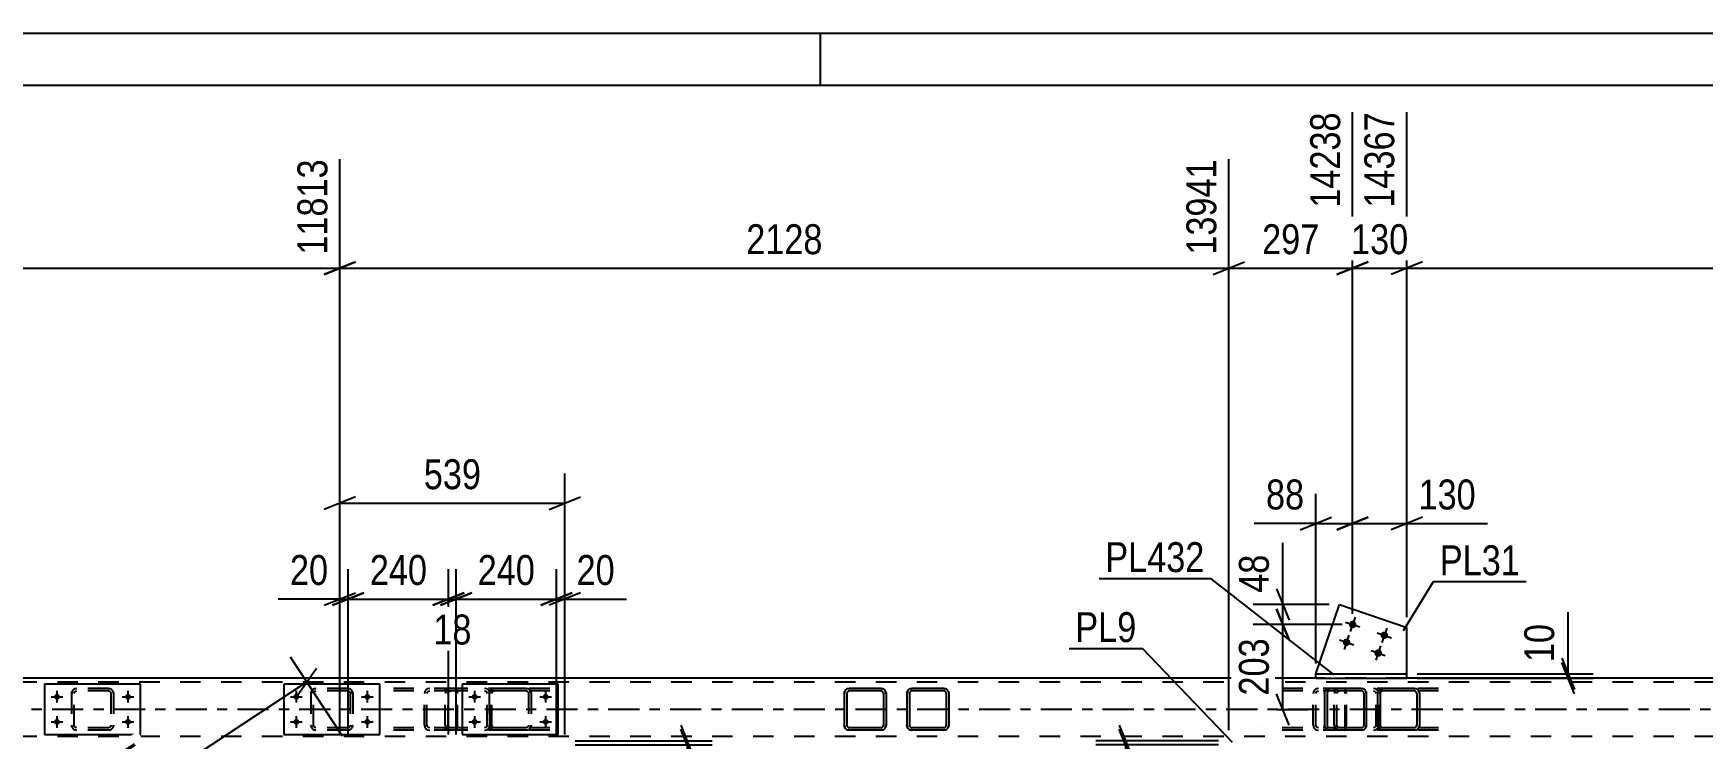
# Model space of a CAD drawing. Header units: millimetres. Extents: x -808 to 381, y -747 to 94.
# Drawn here: x -324.3 to -164.4, y 26.8 to 94.3 of the extents above; entities that cross this region are included whole.
import ezdxf

# ---------------------------------------------------------------- set-up
doc = ezdxf.new("R2010")
doc.units = ezdxf.units.MM
doc.linetypes.add('DXK_LINE_DOT2', pattern=[3.9198, 1.9599, -1.9599])
doc.linetypes.add('DXK_LINE_DOT3', pattern=[5.9187, 2.979, -0.9799, 0.9799, -0.9799])
doc.styles.add('Arial Narrow', font='ARIALN.TTF', dxfattribs={"height": 0.2})

# ---------------------------------------------------------------- blocks, each defined once
blk = doc.blocks.new('Unknown-232923327-64945')
at = {"color": 5, "linetype": 'Continuous'}
for p, q in [((381.12, 94.32), (-807.88, 94.32)), ((-248.88, 89.32), (-248.88, 94.32)), ((376.12, 89.32), (-802.88, 89.32))]:
    blk.add_line(p, q, dxfattribs=at)
blk = doc.blocks.new('Part-232923327-69496 - 69491')
at = {"color": 7, "linetype": 'DXK_LINE_DOT2'}
for p, q in [((-198.78, 31.6), (-206.63, 31.6)), ((-198.78, 31.36), (-206.63, 31.36)), ((-201.66, 31.3), (-201.69, 31.12)), ((-201.69, 28.08), (-201.69, 31.12)), ((-201.44, 31.12), (-201.42, 31.21)), ((-201.44, 28.08), (-201.44, 31.12)), ((-201.42, 31.21), (-201.37, 31.29)), ((-201.19, 31.6), (-201.38, 31.56)), ((-201.37, 31.29), (-201.29, 31.34)), ((-201.29, 31.34), (-201.19, 31.36)), ((-199.68, 31.36), (-199.68, 31.6)), ((-198.68, 31.56), (-198.78, 31.6)), ((-198.78, 31.36), (-198.73, 31.34)), ((-198.73, 31.34), (-198.69, 31.29)), ((-198.69, 31.29), (-198.66, 31.21)), ((-198.59, 31.46), (-198.68, 31.56)), ((-198.66, 31.21), (-198.65, 31.12)), ((-198.65, 28.08), (-198.65, 31.12)), ((-198.53, 31.3), (-198.59, 31.46)), ((-198.51, 31.12), (-198.53, 31.3)), ((-198.51, 28.08), (-198.51, 31.12)), ((-198.78, 27.84), (-206.63, 27.84)), ((-198.78, 27.6), (-206.63, 27.6)), ((-201.69, 28.08), (-201.66, 27.89)), ((-201.42, 27.99), (-201.44, 28.08)), ((-201.37, 27.91), (-201.42, 27.99)), ((-201.38, 27.63), (-201.19, 27.6)), ((-201.29, 27.86), (-201.37, 27.91)), ((-201.19, 27.84), (-201.29, 27.86)), ((-199.68, 27.6), (-199.68, 27.84)), ((-198.73, 27.86), (-198.78, 27.84)), ((-198.78, 27.6), (-198.68, 27.63)), ((-198.69, 27.91), (-198.73, 27.86)), ((-198.66, 27.99), (-198.69, 27.91)), ((-198.68, 27.63), (-198.59, 27.74)), ((-198.65, 28.08), (-198.66, 27.99)), ((-198.59, 27.74), (-198.53, 27.89)), ((-198.53, 27.89), (-198.51, 28.08))]:
    blk.add_line(p, q, dxfattribs=at)
for centre, start, end in [((-201.21, 31.1), 111.1513, 156.1049), ((-201.21, 28.09), 203.8951, 248.8487)]:
    blk.add_arc(centre, 0.492, start, end, dxfattribs=at)
blk = doc.blocks.new('Part-232923327-69495 - 69491')
at = {"color": 7, "linetype": 'DXK_LINE_DOT2'}
for p, q in [((-199.64, 31.3), (-199.68, 31.12)), ((-199.68, 28.08), (-199.68, 31.12)), ((-199.43, 31.12), (-199.41, 31.21)), ((-199.43, 28.08), (-199.43, 31.12)), ((-199.41, 31.21), (-199.35, 31.29)), ((-199.17, 31.6), (-199.37, 31.56)), ((-199.35, 31.29), (-199.27, 31.34)), ((-199.27, 31.34), (-199.17, 31.36)), ((-189.69, 31.6), (-199.17, 31.6)), ((-189.69, 31.36), (-199.17, 31.36)), ((-195.74, 31.56), (-195.93, 31.6)), ((-195.93, 31.36), (-195.84, 31.34)), ((-195.84, 31.34), (-195.75, 31.29)), ((-195.75, 31.29), (-195.7, 31.21)), ((-195.7, 31.21), (-195.68, 31.12)), ((-195.68, 28.08), (-195.68, 31.12)), ((-195.42, 31.12), (-195.46, 31.3)), ((-195.42, 28.08), (-195.42, 31.12)), ((-199.68, 28.08), (-199.64, 27.89)), ((-199.41, 27.99), (-199.43, 28.08)), ((-199.35, 27.91), (-199.41, 27.99)), ((-199.37, 27.63), (-199.17, 27.6)), ((-199.27, 27.86), (-199.35, 27.91)), ((-199.17, 27.84), (-199.27, 27.86)), ((-189.69, 27.84), (-199.17, 27.84)), ((-189.69, 27.6), (-199.17, 27.6)), ((-195.84, 27.86), (-195.93, 27.84)), ((-195.93, 27.6), (-195.74, 27.63)), ((-195.75, 27.91), (-195.84, 27.86)), ((-195.7, 27.99), (-195.75, 27.91)), ((-195.68, 28.08), (-195.7, 27.99)), ((-195.46, 27.89), (-195.42, 28.08))]:
    blk.add_line(p, q, dxfattribs=at)
for centre, start, end in [((-199.19, 31.1), 110.7583, 155.68), ((-195.92, 31.1), 24.32, 69.2417), ((-199.19, 28.1), 204.32, 249.2417), ((-195.92, 28.1), 290.7583, 335.68)]:
    blk.add_arc(centre, 0.496, start, end, dxfattribs=at)
blk = doc.blocks.new('Part-232923327-69566 - 69491')
at = {"color": 7, "linetype": 'DXK_LINE_DOT2'}
for p, q in [((-100.51, 32.2), (-731.21, 32.2)), ((-192.74, 32.6), (-201.44, 32.6)), ((-100.51, 27), (-731.21, 27))]:
    blk.add_line(p, q, dxfattribs=at)
at = {"color": 2, "linetype": 'Continuous'}
for p, q in [((-201.44, 32.6), (-394.65, 32.6)), ((-122.24, 32.6), (-192.74, 32.6))]:
    blk.add_line(p, q, dxfattribs=at)
at = {"color": 7, "linetype": 'DXK_LINE_DOT3'}
blk.add_line((-100.51, 29.6), (-731.21, 29.6), dxfattribs=at)
blk = doc.blocks.new('Part-232923327-142471 - 69491')
at = {"color": 2, "linetype": 'Continuous'}
for p, q in [((-314.01, 32), (-323.21, 32)), ((-323.21, 32), (-323.21, 27.2)), ((-314.01, 27.2), (-314.01, 32)), ((-323.21, 27.2), (-314.01, 27.2))]:
    blk.add_line(p, q, dxfattribs=at)
blk = doc.blocks.new('Part-232923327-69531 - 69491')
at = {"color": 7, "linetype": 'DXK_LINE_DOT2'}
for p, q in [((-284.78, 31.3), (-284.82, 31.12)), ((-284.82, 28.08), (-284.82, 31.12)), ((-284.56, 31.12), (-284.54, 31.21)), ((-284.56, 28.08), (-284.56, 31.12)), ((-284.54, 31.21), (-284.48, 31.29)), ((-284.3, 31.6), (-284.5, 31.56)), ((-284.48, 31.29), (-284.4, 31.34)), ((-284.4, 31.34), (-284.3, 31.36)), ((-274.82, 31.6), (-284.3, 31.6)), ((-274.82, 31.36), (-284.3, 31.36)), ((-280.87, 31.56), (-281.07, 31.6)), ((-281.07, 31.36), (-280.97, 31.34)), ((-280.97, 31.34), (-280.89, 31.29)), ((-280.89, 31.29), (-280.83, 31.21)), ((-280.83, 31.21), (-280.81, 31.12)), ((-280.81, 28.08), (-280.81, 31.12)), ((-280.56, 31.12), (-280.6, 31.3)), ((-280.56, 28.08), (-280.56, 31.12)), ((-284.82, 28.08), (-284.78, 27.89)), ((-284.54, 27.99), (-284.56, 28.08)), ((-284.48, 27.91), (-284.54, 27.99)), ((-284.5, 27.63), (-284.3, 27.6)), ((-284.4, 27.86), (-284.48, 27.91)), ((-284.3, 27.84), (-284.4, 27.86)), ((-274.82, 27.84), (-284.3, 27.84)), ((-274.82, 27.6), (-284.3, 27.6)), ((-280.97, 27.86), (-281.07, 27.84)), ((-281.07, 27.6), (-280.87, 27.63)), ((-280.89, 27.91), (-280.97, 27.86)), ((-280.83, 27.99), (-280.89, 27.91)), ((-280.81, 28.08), (-280.83, 27.99)), ((-280.6, 27.89), (-280.56, 28.08))]:
    blk.add_line(p, q, dxfattribs=at)
for centre, start, end in [((-284.32, 31.1), 110.7583, 155.68), ((-281.05, 31.1), 24.32, 69.2417), ((-284.32, 28.1), 204.32, 249.2417), ((-281.05, 28.1), 290.7583, 335.68)]:
    blk.add_arc(centre, 0.496, start, end, dxfattribs=at)
blk = doc.blocks.new('Part-232923327-69538 - 69491')
at = {"color": 7, "linetype": 'DXK_LINE_DOT2'}
for p, q in [((-283.92, 31.6), (-291.77, 31.6)), ((-283.92, 31.36), (-291.77, 31.36)), ((-286.79, 31.3), (-286.83, 31.12)), ((-286.83, 28.08), (-286.83, 31.12)), ((-286.58, 31.12), (-286.56, 31.21)), ((-286.58, 28.08), (-286.58, 31.12)), ((-286.56, 31.21), (-286.5, 31.29)), ((-286.32, 31.6), (-286.52, 31.56)), ((-286.5, 31.29), (-286.42, 31.34)), ((-286.42, 31.34), (-286.32, 31.36)), ((-284.82, 31.36), (-284.82, 31.6)), ((-283.81, 31.56), (-283.92, 31.6)), ((-283.92, 31.36), (-283.87, 31.34)), ((-283.87, 31.34), (-283.82, 31.29)), ((-283.82, 31.29), (-283.79, 31.21)), ((-283.73, 31.46), (-283.81, 31.56)), ((-283.79, 31.21), (-283.78, 31.12)), ((-283.78, 28.08), (-283.78, 31.12)), ((-283.67, 31.3), (-283.73, 31.46)), ((-283.65, 31.12), (-283.67, 31.3)), ((-283.65, 28.08), (-283.65, 31.12)), ((-283.92, 27.84), (-291.77, 27.84)), ((-283.92, 27.6), (-291.77, 27.6)), ((-286.83, 28.08), (-286.79, 27.89)), ((-286.56, 27.99), (-286.58, 28.08)), ((-286.5, 27.91), (-286.56, 27.99)), ((-286.52, 27.63), (-286.32, 27.6)), ((-286.42, 27.86), (-286.5, 27.91)), ((-286.32, 27.84), (-286.42, 27.86)), ((-284.82, 27.6), (-284.82, 27.84)), ((-283.87, 27.86), (-283.92, 27.84)), ((-283.92, 27.6), (-283.81, 27.63)), ((-283.82, 27.91), (-283.87, 27.86)), ((-283.79, 27.99), (-283.82, 27.91)), ((-283.81, 27.63), (-283.73, 27.74)), ((-283.78, 28.08), (-283.79, 27.99)), ((-283.73, 27.74), (-283.67, 27.89)), ((-283.67, 27.89), (-283.65, 28.08))]:
    blk.add_line(p, q, dxfattribs=at)
for centre, start, end in [((-286.34, 31.1), 111.1513, 156.1049), ((-286.34, 28.09), 203.8951, 248.8487)]:
    blk.add_arc(centre, 0.492, start, end, dxfattribs=at)
blk = doc.blocks.new('Bolt-232923327-142555 - 69491')
at = {"linetype": 'Continuous'}
for points in [[(-299.09, 31.08, -1), (-299.09, 30.52, -1)], [(-292.29, 31.08, -1), (-292.29, 30.52, -1)], [(-299.09, 28.68, -1), (-299.09, 28.12, -1)], [(-292.29, 28.68, -1), (-292.29, 28.12, -1)]]:
    blk.add_hatch(color=1, dxfattribs=at).paths.add_polyline_path(points)
at = {"color": 1, "linetype": 'Continuous'}
for p, q in [((-299.65, 30.8), (-298.53, 30.8)), ((-299.09, 30.24), (-299.09, 31.36)), ((-292.85, 30.8), (-291.73, 30.8)), ((-292.29, 30.24), (-292.29, 31.36)), ((-299.09, 27.84), (-299.09, 28.96)), ((-292.29, 27.84), (-292.29, 28.96)), ((-299.65, 28.4), (-298.53, 28.4)), ((-292.85, 28.4), (-291.73, 28.4))]:
    blk.add_line(p, q, dxfattribs=at)
blk = doc.blocks.new('Bolt-232923327-142540 - 69491')
at = {"linetype": 'Continuous'}
for points in [[(-322.01, 31.08, -1), (-322.01, 30.52, -1)], [(-315.21, 31.08, -1), (-315.21, 30.52, -1)], [(-322.01, 28.68, -1), (-322.01, 28.12, -1)], [(-315.21, 28.68, -1), (-315.21, 28.12, -1)]]:
    blk.add_hatch(color=1, dxfattribs=at).paths.add_polyline_path(points)
at = {"color": 1, "linetype": 'Continuous'}
for p, q in [((-322.57, 30.8), (-321.45, 30.8)), ((-322.01, 30.24), (-322.01, 31.36)), ((-315.77, 30.8), (-314.65, 30.8)), ((-315.21, 30.24), (-315.21, 31.36)), ((-322.01, 27.84), (-322.01, 28.96)), ((-315.21, 27.84), (-315.21, 28.96)), ((-322.57, 28.4), (-321.45, 28.4)), ((-315.77, 28.4), (-314.65, 28.4))]:
    blk.add_line(p, q, dxfattribs=at)
blk = doc.blocks.new('Part-232923327-69619 - 69491')
at = {"color": 2, "linetype": 'Continuous'}
for p, q in [((-201.44, 32.6), (-201.44, 33)), ((-201.44, 33), (-192.74, 33)), ((-201.44, 32.6), (-192.74, 32.6)), ((-192.74, 32.6), (-192.74, 33))]:
    blk.add_line(p, q, dxfattribs=at)
blk = doc.blocks.new('Part-232923327-69722 - 69491')
at = {"color": 2, "linetype": 'Continuous'}
for p, q in [((-201.44, 33), (-199.17, 39.63)), ((-199.17, 39.63), (-192.74, 37.43)), ((-192.74, 33), (-192.74, 37.43))]:
    blk.add_line(p, q, dxfattribs=at)
at = {"color": 7, "linetype": 'DXK_LINE_DOT2'}
blk.add_line((-201.44, 33), (-192.74, 33), dxfattribs=at)
blk = doc.blocks.new('Bolt-232923327-69736 - 69491')
at = {"linetype": 'Continuous'}
for points in [[(-197.58, 37.61, -1), (-198.26, 37.84, -1)], [(-194.55, 36.57, -1), (-195.23, 36.81, -1)], [(-198.16, 35.91, -1), (-198.84, 36.14, -1)], [(-195.13, 34.87, -1), (-195.82, 35.1, -1)]]:
    blk.add_hatch(color=1, dxfattribs=at).paths.add_polyline_path(points)
at = {"color": 1, "linetype": 'Continuous'}
for p, q in [((-197.69, 38.41), (-198.15, 37.04)), ((-198.6, 37.96), (-197.24, 37.49)), ((-195.57, 36.92), (-194.21, 36.46)), ((-194.66, 37.37), (-195.13, 36.01)), ((-199.18, 36.25), (-197.82, 35.79)), ((-198.27, 36.7), (-198.74, 35.34)), ((-196.16, 35.22), (-194.79, 34.75)), ((-195.24, 35.67), (-195.71, 34.31))]:
    blk.add_line(p, q, dxfattribs=at)
blk = doc.blocks.new('Part-232923327-142470 - 69491')
at = {"color": 7, "linetype": 'DXK_LINE_DOT2'}
for p, q in [((-320.61, 31.12), (-320.57, 31.3)), ((-320.57, 31.3), (-320.61, 31.12)), ((-320.61, 31.12), (-320.61, 28.08)), ((-320.37, 31.12), (-320.35, 31.21)), ((-320.37, 28.08), (-320.37, 31.12)), ((-320.35, 31.21), (-320.3, 31.29)), ((-320.31, 31.56), (-320.13, 31.6)), ((-320.13, 31.6), (-320.31, 31.56)), ((-320.3, 31.29), (-320.22, 31.34)), ((-320.22, 31.34), (-320.13, 31.36)), ((-317.09, 31.6), (-320.13, 31.6)), ((-317.09, 31.36), (-320.13, 31.36)), ((-317.09, 31.6), (-316.9, 31.56)), ((-316.9, 31.56), (-317.09, 31.6)), ((-317.09, 31.36), (-316.99, 31.34)), ((-316.99, 31.34), (-316.92, 31.29)), ((-316.92, 31.29), (-316.86, 31.21)), ((-316.86, 31.21), (-316.85, 31.12)), ((-316.85, 31.12), (-316.85, 28.08)), ((-316.64, 31.3), (-316.61, 31.12)), ((-316.61, 31.12), (-316.64, 31.3)), ((-316.61, 31.12), (-316.61, 28.08)), ((-320.57, 27.89), (-320.61, 28.08)), ((-320.61, 28.08), (-320.57, 27.89)), ((-320.35, 27.99), (-320.37, 28.08)), ((-320.3, 27.91), (-320.35, 27.99)), ((-320.13, 27.6), (-320.31, 27.63)), ((-320.31, 27.63), (-320.13, 27.6)), ((-320.22, 27.86), (-320.3, 27.91)), ((-320.13, 27.84), (-320.22, 27.86)), ((-317.09, 27.84), (-320.13, 27.84)), ((-317.09, 27.6), (-320.13, 27.6)), ((-316.99, 27.86), (-317.09, 27.84)), ((-316.9, 27.63), (-317.09, 27.6)), ((-317.09, 27.6), (-316.9, 27.63)), ((-316.92, 27.91), (-316.99, 27.86)), ((-316.86, 27.99), (-316.92, 27.91)), ((-316.85, 28.08), (-316.86, 27.99)), ((-316.61, 28.08), (-316.64, 27.89)), ((-316.64, 27.89), (-316.61, 28.08))]:
    blk.add_line(p, q, dxfattribs=at)
at = {"color": 7, "linetype": 'DXK_LINE_DOT3'}
blk.add_line((-318.61, 29.6), (-318.61, 29.6), dxfattribs=at)
at = {"color": 7, "linetype": 'DXK_LINE_DOT2'}
for centre, start, end in [((-320.13, 31.12), 112.5, 157.5), ((-320.13, 31.12), 112.5, 157.5), ((-317.09, 31.12), 22.5, 67.5), ((-317.09, 31.12), 22.5, 67.5), ((-320.13, 28.08), 202.5, 247.5), ((-320.13, 28.08), 202.5, 247.5), ((-317.09, 28.08), 292.5, 337.5), ((-317.09, 28.08), 292.5, 337.5)]:
    blk.add_arc(centre, 0.48, start, end, dxfattribs=at)
blk = doc.blocks.new('Part-232923327-142474 - 69491')
at = {"color": 7, "linetype": 'DXK_LINE_DOT2'}
for p, q in [((-280.61, 31.12), (-280.57, 31.3)), ((-280.57, 31.3), (-280.61, 31.12)), ((-280.61, 31.12), (-280.61, 28.08)), ((-280.37, 31.12), (-280.35, 31.21)), ((-280.37, 28.08), (-280.37, 31.12)), ((-280.35, 31.21), (-280.3, 31.29)), ((-280.31, 31.56), (-280.13, 31.6)), ((-280.13, 31.6), (-280.31, 31.56)), ((-280.3, 31.29), (-280.22, 31.34)), ((-280.22, 31.34), (-280.13, 31.36)), ((-277.09, 31.6), (-280.13, 31.6)), ((-277.09, 31.36), (-280.13, 31.36)), ((-277.09, 31.6), (-276.9, 31.56)), ((-276.9, 31.56), (-277.09, 31.6)), ((-277.09, 31.36), (-276.99, 31.34)), ((-276.99, 31.34), (-276.92, 31.29)), ((-276.92, 31.29), (-276.86, 31.21)), ((-276.86, 31.21), (-276.85, 31.12)), ((-276.85, 31.12), (-276.85, 28.08)), ((-276.64, 31.3), (-276.61, 31.12)), ((-276.61, 31.12), (-276.64, 31.3)), ((-276.61, 31.12), (-276.61, 28.08)), ((-280.57, 27.89), (-280.61, 28.08)), ((-280.61, 28.08), (-280.57, 27.89)), ((-280.35, 27.99), (-280.37, 28.08)), ((-280.3, 27.91), (-280.35, 27.99)), ((-280.13, 27.6), (-280.31, 27.63)), ((-280.31, 27.63), (-280.13, 27.6)), ((-280.22, 27.86), (-280.3, 27.91)), ((-280.13, 27.84), (-280.22, 27.86)), ((-277.09, 27.84), (-280.13, 27.84)), ((-277.09, 27.6), (-280.13, 27.6)), ((-276.99, 27.86), (-277.09, 27.84)), ((-276.9, 27.63), (-277.09, 27.6)), ((-277.09, 27.6), (-276.9, 27.63)), ((-276.92, 27.91), (-276.99, 27.86)), ((-276.86, 27.99), (-276.92, 27.91)), ((-276.85, 28.08), (-276.86, 27.99)), ((-276.61, 28.08), (-276.64, 27.89)), ((-276.64, 27.89), (-276.61, 28.08))]:
    blk.add_line(p, q, dxfattribs=at)
at = {"color": 7, "linetype": 'DXK_LINE_DOT3'}
blk.add_line((-278.61, 29.6), (-278.61, 29.6), dxfattribs=at)
at = {"color": 7, "linetype": 'DXK_LINE_DOT2'}
for centre, start, end in [((-280.13, 31.12), 112.5, 157.5), ((-280.13, 31.12), 112.5, 157.5), ((-277.09, 31.12), 22.5, 67.5), ((-277.09, 31.12), 22.5, 67.5), ((-280.13, 28.08), 202.5, 247.5), ((-280.13, 28.08), 202.5, 247.5), ((-277.09, 28.08), 292.5, 337.5), ((-277.09, 28.08), 292.5, 337.5)]:
    blk.add_arc(centre, 0.48, start, end, dxfattribs=at)
blk = doc.blocks.new('Part-232923327-142475 - 69491')
at = {"color": 2, "linetype": 'Continuous'}
for p, q in [((-274.01, 32), (-283.21, 32)), ((-283.21, 32), (-283.21, 27.2)), ((-274.01, 27.2), (-274.01, 32)), ((-283.21, 27.2), (-274.01, 27.2))]:
    blk.add_line(p, q, dxfattribs=at)
blk = doc.blocks.new('Part-232923327-142478 - 69491')
at = {"color": 2, "linetype": 'Continuous'}
for p, q in [((-240.57, 31.3), (-240.61, 31.12)), ((-240.61, 31.12), (-240.61, 28.08)), ((-240.35, 31.21), (-240.37, 31.12)), ((-240.37, 31.12), (-240.37, 28.08)), ((-240.3, 31.29), (-240.35, 31.21)), ((-240.13, 31.6), (-240.31, 31.56)), ((-240.22, 31.34), (-240.3, 31.29)), ((-240.13, 31.36), (-240.22, 31.34)), ((-237.09, 31.6), (-240.13, 31.6)), ((-237.09, 31.36), (-240.13, 31.36)), ((-236.9, 31.56), (-237.09, 31.6)), ((-236.99, 31.34), (-237.09, 31.36)), ((-236.92, 31.29), (-236.99, 31.34)), ((-236.86, 31.21), (-236.92, 31.29)), ((-236.85, 31.12), (-236.86, 31.21)), ((-236.85, 31.12), (-236.85, 28.08)), ((-236.61, 31.12), (-236.64, 31.3)), ((-236.61, 31.12), (-236.61, 28.08)), ((-240.61, 28.08), (-240.57, 27.89)), ((-240.37, 28.08), (-240.35, 27.99)), ((-240.35, 27.99), (-240.3, 27.91)), ((-240.31, 27.63), (-240.13, 27.6)), ((-240.3, 27.91), (-240.22, 27.86)), ((-240.22, 27.86), (-240.13, 27.84)), ((-237.09, 27.84), (-240.13, 27.84)), ((-237.09, 27.6), (-240.13, 27.6)), ((-237.09, 27.84), (-236.99, 27.86)), ((-237.09, 27.6), (-236.9, 27.63)), ((-236.99, 27.86), (-236.92, 27.91)), ((-236.92, 27.91), (-236.86, 27.99)), ((-236.86, 27.99), (-236.85, 28.08)), ((-236.64, 27.89), (-236.61, 28.08))]:
    blk.add_line(p, q, dxfattribs=at)
at = {"color": 7, "linetype": 'DXK_LINE_DOT2'}
for p, q in [((-240.61, 31.12), (-240.57, 31.3)), ((-240.31, 31.56), (-240.13, 31.6)), ((-237.09, 31.6), (-236.9, 31.56)), ((-236.64, 31.3), (-236.61, 31.12)), ((-240.57, 27.89), (-240.61, 28.08)), ((-240.13, 27.6), (-240.31, 27.63)), ((-236.9, 27.63), (-237.09, 27.6)), ((-236.61, 28.08), (-236.64, 27.89))]:
    blk.add_line(p, q, dxfattribs=at)
at = {"color": 2, "linetype": 'Continuous'}
for centre, start, end in [((-240.13, 31.12), 112.5, 157.5), ((-237.09, 31.12), 22.5, 67.5), ((-240.13, 28.08), 202.5, 247.5), ((-237.09, 28.08), 292.5, 337.5)]:
    blk.add_arc(centre, 0.48, start, end, dxfattribs=at)
at = {"color": 7, "linetype": 'DXK_LINE_DOT2'}
for centre, start, end in [((-240.13, 31.12), 112.5, 157.5), ((-237.09, 31.12), 22.5, 67.5), ((-240.13, 28.08), 202.5, 247.5), ((-237.09, 28.08), 292.5, 337.5)]:
    blk.add_arc(centre, 0.48, start, end, dxfattribs=at)
blk = doc.blocks.new('Part-232923327-142481 - 69491')
at = {"color": 2, "linetype": 'Continuous'}
for p, q in [((-200.57, 31.3), (-200.61, 31.12)), ((-200.61, 31.12), (-200.61, 28.08)), ((-200.35, 31.21), (-200.37, 31.12)), ((-200.37, 31.12), (-200.37, 28.08)), ((-200.3, 31.29), (-200.35, 31.21)), ((-200.13, 31.6), (-200.31, 31.56)), ((-200.22, 31.34), (-200.3, 31.29)), ((-200.13, 31.36), (-200.22, 31.34)), ((-197.09, 31.6), (-200.13, 31.6)), ((-197.09, 31.36), (-200.13, 31.36)), ((-196.9, 31.56), (-197.09, 31.6)), ((-196.99, 31.34), (-197.09, 31.36)), ((-196.92, 31.29), (-196.99, 31.34)), ((-196.86, 31.21), (-196.92, 31.29)), ((-196.85, 31.12), (-196.86, 31.21)), ((-196.85, 31.12), (-196.85, 28.08)), ((-196.61, 31.12), (-196.64, 31.3)), ((-196.61, 31.12), (-196.61, 28.08)), ((-200.61, 28.08), (-200.57, 27.89)), ((-200.37, 28.08), (-200.35, 27.99)), ((-200.35, 27.99), (-200.3, 27.91)), ((-200.31, 27.63), (-200.13, 27.6)), ((-200.3, 27.91), (-200.22, 27.86)), ((-200.22, 27.86), (-200.13, 27.84)), ((-197.09, 27.84), (-200.13, 27.84)), ((-197.09, 27.6), (-200.13, 27.6)), ((-197.09, 27.84), (-196.99, 27.86)), ((-197.09, 27.6), (-196.9, 27.63)), ((-196.99, 27.86), (-196.92, 27.91)), ((-196.92, 27.91), (-196.86, 27.99)), ((-196.86, 27.99), (-196.85, 28.08)), ((-196.64, 27.89), (-196.61, 28.08))]:
    blk.add_line(p, q, dxfattribs=at)
at = {"color": 7, "linetype": 'DXK_LINE_DOT2'}
for p, q in [((-200.61, 31.12), (-200.57, 31.3)), ((-200.31, 31.56), (-200.13, 31.6)), ((-197.09, 31.6), (-196.9, 31.56)), ((-196.64, 31.3), (-196.61, 31.12)), ((-200.57, 27.89), (-200.61, 28.08)), ((-200.13, 27.6), (-200.31, 27.63)), ((-196.9, 27.63), (-197.09, 27.6)), ((-196.61, 28.08), (-196.64, 27.89))]:
    blk.add_line(p, q, dxfattribs=at)
at = {"color": 2, "linetype": 'Continuous'}
for centre, start, end in [((-200.13, 31.12), 112.5, 157.5), ((-197.09, 31.12), 22.5, 67.5), ((-200.13, 28.08), 202.5, 247.5), ((-197.09, 28.08), 292.5, 337.5)]:
    blk.add_arc(centre, 0.48, start, end, dxfattribs=at)
at = {"color": 7, "linetype": 'DXK_LINE_DOT2'}
for centre, start, end in [((-200.13, 31.12), 112.5, 157.5), ((-197.09, 31.12), 22.5, 67.5), ((-200.13, 28.08), 202.5, 247.5), ((-197.09, 28.08), 292.5, 337.5)]:
    blk.add_arc(centre, 0.48, start, end, dxfattribs=at)
blk = doc.blocks.new('Part-232923327-142503 - 69491')
at = {"color": 7, "linetype": 'DXK_LINE_DOT2'}
for p, q in [((-297.69, 31.12), (-297.65, 31.3)), ((-297.65, 31.3), (-297.69, 31.12)), ((-297.69, 31.12), (-297.69, 28.08)), ((-297.45, 31.12), (-297.43, 31.21)), ((-297.45, 28.08), (-297.45, 31.12)), ((-297.43, 31.21), (-297.38, 31.29)), ((-297.39, 31.56), (-297.21, 31.6)), ((-297.21, 31.6), (-297.39, 31.56)), ((-297.38, 31.29), (-297.3, 31.34)), ((-297.3, 31.34), (-297.21, 31.36)), ((-294.17, 31.6), (-297.21, 31.6)), ((-294.17, 31.36), (-297.21, 31.36)), ((-294.17, 31.6), (-293.99, 31.56)), ((-293.99, 31.56), (-294.17, 31.6)), ((-294.17, 31.36), (-294.08, 31.34)), ((-294.08, 31.34), (-294, 31.29)), ((-294, 31.29), (-293.95, 31.21)), ((-293.95, 31.21), (-293.93, 31.12)), ((-293.93, 31.12), (-293.93, 28.08)), ((-293.73, 31.3), (-293.69, 31.12)), ((-293.69, 31.12), (-293.73, 31.3)), ((-293.69, 31.12), (-293.69, 28.08)), ((-297.65, 27.89), (-297.69, 28.08)), ((-297.69, 28.08), (-297.65, 27.89)), ((-297.43, 27.99), (-297.45, 28.08)), ((-297.38, 27.91), (-297.43, 27.99)), ((-297.21, 27.6), (-297.39, 27.63)), ((-297.39, 27.63), (-297.21, 27.6)), ((-297.3, 27.86), (-297.38, 27.91)), ((-297.21, 27.84), (-297.3, 27.86)), ((-294.17, 27.84), (-297.21, 27.84)), ((-294.17, 27.6), (-297.21, 27.6)), ((-294.08, 27.86), (-294.17, 27.84)), ((-293.99, 27.63), (-294.17, 27.6)), ((-294.17, 27.6), (-293.99, 27.63)), ((-294, 27.91), (-294.08, 27.86)), ((-293.95, 27.99), (-294, 27.91)), ((-293.93, 28.08), (-293.95, 27.99)), ((-293.69, 28.08), (-293.73, 27.89)), ((-293.73, 27.89), (-293.69, 28.08))]:
    blk.add_line(p, q, dxfattribs=at)
at = {"color": 7, "linetype": 'DXK_LINE_DOT3'}
blk.add_line((-295.69, 29.6), (-295.69, 29.6), dxfattribs=at)
at = {"color": 7, "linetype": 'DXK_LINE_DOT2'}
for centre, start, end in [((-297.21, 31.12), 112.5, 157.5), ((-297.21, 31.12), 112.5, 157.5), ((-294.17, 31.12), 22.5, 67.5), ((-294.17, 31.12), 22.5, 67.5), ((-297.21, 28.08), 202.5, 247.5), ((-297.21, 28.08), 202.5, 247.5), ((-294.17, 28.08), 292.5, 337.5), ((-294.17, 28.08), 292.5, 337.5)]:
    blk.add_arc(centre, 0.48, start, end, dxfattribs=at)
blk = doc.blocks.new('Part-232923327-142504 - 69491')
at = {"color": 2, "linetype": 'Continuous'}
for p, q in [((-291.09, 32), (-300.29, 32)), ((-300.29, 32), (-300.29, 27.2)), ((-291.09, 27.2), (-291.09, 32)), ((-300.29, 27.2), (-291.09, 27.2))]:
    blk.add_line(p, q, dxfattribs=at)
blk = doc.blocks.new('Part-232923327-142505 - 69491')
at = {"color": 2, "linetype": 'Continuous'}
for p, q in [((-246.57, 31.3), (-246.61, 31.12)), ((-246.61, 31.12), (-246.61, 28.08)), ((-246.35, 31.21), (-246.37, 31.12)), ((-246.37, 31.12), (-246.37, 28.08)), ((-246.3, 31.29), (-246.35, 31.21)), ((-246.13, 31.6), (-246.31, 31.56)), ((-246.22, 31.34), (-246.3, 31.29)), ((-246.13, 31.36), (-246.22, 31.34)), ((-243.09, 31.6), (-246.13, 31.6)), ((-243.09, 31.36), (-246.13, 31.36)), ((-242.91, 31.56), (-243.09, 31.6)), ((-243, 31.34), (-243.09, 31.36)), ((-242.92, 31.29), (-243, 31.34)), ((-242.87, 31.21), (-242.92, 31.29)), ((-242.85, 31.12), (-242.87, 31.21)), ((-242.85, 31.12), (-242.85, 28.08)), ((-242.61, 31.12), (-242.65, 31.3)), ((-242.61, 31.12), (-242.61, 28.08)), ((-246.61, 28.08), (-246.57, 27.89)), ((-246.37, 28.08), (-246.35, 27.99)), ((-246.35, 27.99), (-246.3, 27.91)), ((-246.31, 27.63), (-246.13, 27.6)), ((-246.3, 27.91), (-246.22, 27.86)), ((-246.22, 27.86), (-246.13, 27.84)), ((-243.09, 27.84), (-246.13, 27.84)), ((-243.09, 27.6), (-246.13, 27.6)), ((-243.09, 27.84), (-243, 27.86)), ((-243.09, 27.6), (-242.91, 27.63)), ((-243, 27.86), (-242.92, 27.91)), ((-242.92, 27.91), (-242.87, 27.99)), ((-242.87, 27.99), (-242.85, 28.08)), ((-242.65, 27.89), (-242.61, 28.08))]:
    blk.add_line(p, q, dxfattribs=at)
at = {"color": 7, "linetype": 'DXK_LINE_DOT2'}
for p, q in [((-246.61, 31.12), (-246.57, 31.3)), ((-246.31, 31.56), (-246.13, 31.6)), ((-243.09, 31.6), (-242.91, 31.56)), ((-242.65, 31.3), (-242.61, 31.12)), ((-246.57, 27.89), (-246.61, 28.08)), ((-246.13, 27.6), (-246.31, 27.63)), ((-242.91, 27.63), (-243.09, 27.6)), ((-242.61, 28.08), (-242.65, 27.89))]:
    blk.add_line(p, q, dxfattribs=at)
at = {"color": 2, "linetype": 'Continuous'}
for centre, start, end in [((-246.13, 31.12), 112.5, 157.5), ((-243.09, 31.12), 22.5, 67.5), ((-246.13, 28.08), 202.5, 247.5), ((-243.09, 28.08), 292.5, 337.5)]:
    blk.add_arc(centre, 0.48, start, end, dxfattribs=at)
at = {"color": 7, "linetype": 'DXK_LINE_DOT2'}
for centre, start, end in [((-246.13, 31.12), 112.5, 157.5), ((-243.09, 31.12), 22.5, 67.5), ((-246.13, 28.08), 202.5, 247.5), ((-243.09, 28.08), 292.5, 337.5)]:
    blk.add_arc(centre, 0.48, start, end, dxfattribs=at)
blk = doc.blocks.new('Part-232923327-142506 - 69491')
at = {"color": 2, "linetype": 'Continuous'}
for p, q in [((-195.49, 31.3), (-195.53, 31.12)), ((-195.53, 31.12), (-195.53, 28.08)), ((-195.27, 31.21), (-195.29, 31.12)), ((-195.29, 31.12), (-195.29, 28.08)), ((-195.22, 31.29), (-195.27, 31.21)), ((-195.05, 31.6), (-195.23, 31.56)), ((-195.14, 31.34), (-195.22, 31.29)), ((-195.05, 31.36), (-195.14, 31.34)), ((-192.01, 31.6), (-195.05, 31.6)), ((-192.01, 31.36), (-195.05, 31.36)), ((-191.82, 31.56), (-192.01, 31.6)), ((-191.92, 31.34), (-192.01, 31.36)), ((-191.84, 31.29), (-191.92, 31.34)), ((-191.79, 31.21), (-191.84, 31.29)), ((-191.77, 31.12), (-191.79, 31.21)), ((-191.77, 31.12), (-191.77, 28.08)), ((-191.53, 31.12), (-191.56, 31.3)), ((-191.53, 31.12), (-191.53, 28.08)), ((-195.53, 28.08), (-195.49, 27.89)), ((-195.29, 28.08), (-195.27, 27.99)), ((-195.27, 27.99), (-195.22, 27.91)), ((-195.23, 27.63), (-195.05, 27.6)), ((-195.22, 27.91), (-195.14, 27.86)), ((-195.14, 27.86), (-195.05, 27.84)), ((-192.01, 27.84), (-195.05, 27.84)), ((-192.01, 27.6), (-195.05, 27.6)), ((-192.01, 27.84), (-191.92, 27.86)), ((-192.01, 27.6), (-191.82, 27.63)), ((-191.92, 27.86), (-191.84, 27.91)), ((-191.84, 27.91), (-191.79, 27.99)), ((-191.79, 27.99), (-191.77, 28.08)), ((-191.56, 27.89), (-191.53, 28.08))]:
    blk.add_line(p, q, dxfattribs=at)
at = {"color": 7, "linetype": 'DXK_LINE_DOT2'}
for p, q in [((-195.53, 31.12), (-195.49, 31.3)), ((-195.23, 31.56), (-195.05, 31.6)), ((-192.01, 31.6), (-191.82, 31.56)), ((-191.56, 31.3), (-191.53, 31.12)), ((-195.49, 27.89), (-195.53, 28.08)), ((-195.05, 27.6), (-195.23, 27.63)), ((-191.82, 27.63), (-192.01, 27.6)), ((-191.53, 28.08), (-191.56, 27.89))]:
    blk.add_line(p, q, dxfattribs=at)
at = {"color": 2, "linetype": 'Continuous'}
for centre, start, end in [((-195.05, 31.12), 112.5, 157.5), ((-192.01, 31.12), 22.5, 67.5), ((-195.05, 28.08), 202.5, 247.5), ((-192.01, 28.08), 292.5, 337.5)]:
    blk.add_arc(centre, 0.48, start, end, dxfattribs=at)
at = {"color": 7, "linetype": 'DXK_LINE_DOT2'}
for centre, start, end in [((-195.05, 31.12), 112.5, 157.5), ((-192.01, 31.12), 22.5, 67.5), ((-195.05, 28.08), 202.5, 247.5), ((-192.01, 28.08), 292.5, 337.5)]:
    blk.add_arc(centre, 0.48, start, end, dxfattribs=at)
blk = doc.blocks.new('Bolt-232923327-142542 - 69491')
at = {"linetype": 'Continuous'}
for points in [[(-282.01, 31.08, -1), (-282.01, 30.52, -1)], [(-275.21, 31.08, -1), (-275.21, 30.52, -1)], [(-282.01, 28.68, -1), (-282.01, 28.12, -1)], [(-275.21, 28.68, -1), (-275.21, 28.12, -1)]]:
    blk.add_hatch(color=1, dxfattribs=at).paths.add_polyline_path(points)
at = {"color": 1, "linetype": 'Continuous'}
for p, q in [((-282.57, 30.8), (-281.45, 30.8)), ((-282.01, 30.24), (-282.01, 31.36)), ((-275.77, 30.8), (-274.65, 30.8)), ((-275.21, 30.24), (-275.21, 31.36)), ((-282.01, 27.84), (-282.01, 28.96)), ((-275.21, 27.84), (-275.21, 28.96)), ((-282.57, 28.4), (-281.45, 28.4)), ((-275.77, 28.4), (-274.65, 28.4))]:
    blk.add_line(p, q, dxfattribs=at)
blk = doc.blocks.new('StraightDimension-232923327-83752 - 69491')
at = {"color": 7, "linetype": 'Continuous'}
for p, q in [((-205.2, 41.13), (-204, 38.13)), ((-200.17, 39.63), (-207.45, 39.63)), ((-204, 36.23), (-205.2, 39.23)), ((-204.6, 37.73), (-204.6, 39.63)), ((-198.92, 37.73), (-207.45, 37.73))]:
    blk.add_line(p, q, dxfattribs=at)
at = {"color": 0}
blk.add_wipeout([(-205.35, 45.01), (-209.55, 45.01), (-209.55, 40.16), (-205.35, 40.16)], dxfattribs=at)
at = {"color": 7, "linetype": 'Continuous'}
blk.add_line((-204.6, 39.63), (-204.6, 45.54), dxfattribs=at)
blk.add_line((-204.6, 39.63), (-204.6, 45.54), dxfattribs=at)
at = {"color": 3, "style": 'Arial Narrow'}
blk.add_text('48', height=2.863, rotation=90.0002, dxfattribs=at).set_placement((-205.95, 40.76))
blk = doc.blocks.new('StraightDimension-232923327-156213 - 69491')
at = {"color": 7, "linetype": 'Continuous'}
for p, q in [((-294.92, 27.6), (-294.92, 82.27)), ((-209.78, 27.6), (-209.78, 82.27)), ((-293.42, 72.43), (-296.42, 71.23)), ((-211.28, 71.23), (-208.28, 72.43)), ((-294.92, 71.83), (-209.78, 71.83))]:
    blk.add_line(p, q, dxfattribs=at)
at = {"color": 0, "linetype": 'Continuous'}
blk.add_wipeout([(-210.38, 82.87), (-214.58, 82.87), (-214.58, 72.53), (-210.38, 72.53)], dxfattribs=at)
at = {"color": 0}
blk.add_wipeout([(-248.09, 72.58), (-248.09, 76.78), (-256.6, 76.78), (-256.6, 72.58)], dxfattribs=at)
at = {"color": 3, "linetype": 'Continuous', "style": 'Arial Narrow'}
blk.add_text('13941', height=2.863, rotation=90.0002, dxfattribs=at).set_placement((-210.98, 73.13))
at = {"color": 3, "style": 'Arial Narrow'}
blk.add_text('2128', height=2.863, dxfattribs=at).set_placement((-256, 73.18))
blk = doc.blocks.new('StraightDimension-232923327-85084 - 69491')
at = {"color": 7, "linetype": 'Continuous'}
for p, q in [((-274.17, 27.2), (-274.17, 43.01)), ((-273.37, 27.2), (-273.37, 43.01)), ((-275.67, 39.56), (-272.67, 40.76)), ((-271.87, 40.76), (-274.87, 39.56)), ((-274.17, 40.16), (-273.37, 40.16))]:
    blk.add_line(p, q, dxfattribs=at)
at = {"color": 0}
blk.add_wipeout([(-267.99, 40.91), (-267.99, 45.11), (-272.85, 45.11), (-272.85, 40.91)], dxfattribs=at)
at = {"color": 7, "linetype": 'Continuous'}
blk.add_line((-273.37, 40.16), (-267.46, 40.16), dxfattribs=at)
blk.add_line((-273.37, 40.16), (-267.46, 40.16), dxfattribs=at)
at = {"color": 3, "style": 'Arial Narrow'}
blk.add_text('20', height=2.863, dxfattribs=at).set_placement((-272.25, 41.51))
blk = doc.blocks.new('StraightDimension-232923327-83735 - 69491')
at = {"color": 7, "linetype": 'Continuous'}
for p, q in [((-197.92, 38.73), (-197.92, 50.24)), ((-192.74, 38.43), (-192.74, 50.24)), ((-199.42, 46.79), (-196.42, 47.99)), ((-191.24, 47.99), (-194.24, 46.79)), ((-197.92, 47.39), (-192.74, 47.39))]:
    blk.add_line(p, q, dxfattribs=at)
at = {"color": 0}
blk.add_wipeout([(-185.53, 48.14), (-185.53, 52.34), (-192.21, 52.34), (-192.21, 48.14)], dxfattribs=at)
at = {"color": 7, "linetype": 'Continuous'}
blk.add_line((-192.74, 47.39), (-185, 47.39), dxfattribs=at)
blk.add_line((-192.74, 47.39), (-185, 47.39), dxfattribs=at)
at = {"color": 3, "style": 'Arial Narrow'}
blk.add_text('130', height=2.863, dxfattribs=at).set_placement((-191.61, 48.74))
blk = doc.blocks.new('StraightDimension-232923327-156210 - 69491')
at = {"color": 7, "linetype": 'Continuous'}
for p, q in [((-192.74, 38.43), (-192.74, 86.77)), ((-124.65, 27.6), (-124.65, 86.77)), ((-191.24, 72.43), (-194.24, 71.23)), ((-126.15, 71.23), (-123.15, 72.43)), ((-192.74, 71.83), (-124.65, 71.83))]:
    blk.add_line(p, q, dxfattribs=at)
at = {"color": 0, "linetype": 'Continuous'}
blk.add_wipeout([(-125.25, 87.37), (-129.45, 87.37), (-129.45, 77.03), (-125.25, 77.03)], dxfattribs=at)
at = {"color": 0}
blk.add_wipeout([(-154.44, 72.58), (-154.44, 76.78), (-162.95, 76.78), (-162.95, 72.58)], dxfattribs=at)
at = {"color": 3, "linetype": 'Continuous', "style": 'Arial Narrow'}
blk.add_text('16070', height=2.863, rotation=90.0002, dxfattribs=at).set_placement((-125.85, 77.63))
at = {"color": 3, "style": 'Arial Narrow'}
blk.add_text('1702', height=2.863, dxfattribs=at).set_placement((-162.35, 73.18))
blk = doc.blocks.new('StraightDimension-232923327-156214 - 69491')
at = {"color": 7, "linetype": 'Continuous'}
for p, q in [((-294.92, 27.6), (-294.92, 82.27)), ((-380.05, 27.6), (-380.05, 80.45)), ((-378.55, 72.43), (-381.55, 71.23)), ((-296.42, 71.23), (-293.42, 72.43)), ((-380.05, 71.83), (-294.92, 71.83))]:
    blk.add_line(p, q, dxfattribs=at)
at = {"color": 0, "linetype": 'Continuous'}
blk.add_wipeout([(-295.52, 82.87), (-299.72, 82.87), (-299.72, 72.53), (-295.52, 72.53)], dxfattribs=at)
at = {"color": 0}
blk.add_wipeout([(-333.23, 72.58), (-333.23, 76.78), (-341.74, 76.78), (-341.74, 72.58)], dxfattribs=at)
at = {"color": 3, "linetype": 'Continuous', "style": 'Arial Narrow'}
blk.add_text('11813', height=2.863, rotation=90.0002, dxfattribs=at).set_placement((-296.12, 73.13))
at = {"color": 3, "style": 'Arial Narrow'}
blk.add_text('2128', height=2.863, dxfattribs=at).set_placement((-341.14, 73.18))
blk = doc.blocks.new('StraightDimension-232923327-83753 - 69491')
at = {"color": 7, "linetype": 'Continuous'}
for p, q in [((-205.2, 39.23), (-204, 36.23)), ((-198.92, 37.73), (-207.45, 37.73)), ((-204.6, 29.6), (-204.6, 37.73)), ((-204, 28.1), (-205.2, 31.1)), ((-205.17, 29.6), (-202.2, 29.6))]:
    blk.add_line(p, q, dxfattribs=at)
at = {"color": 0}
blk.add_wipeout([(-205.35, 37), (-209.55, 37), (-209.55, 30.32), (-205.35, 30.32)], dxfattribs=at)
at = {"color": 3, "style": 'Arial Narrow'}
blk.add_text('203', height=2.863, rotation=90.0002, dxfattribs=at).set_placement((-205.95, 30.92))
blk = doc.blocks.new('StraightDimension-232923327-85079 - 69491')
at = {"color": 7, "linetype": 'Continuous'}
for p, q in [((-294.92, 27.2), (-294.92, 43.01)), ((-294.12, 27.2), (-294.12, 43.01)), ((-296.42, 39.56), (-293.42, 40.76)), ((-292.62, 40.76), (-295.62, 39.56)), ((-294.92, 40.16), (-294.12, 40.16))]:
    blk.add_line(p, q, dxfattribs=at)
at = {"color": 0}
blk.add_wipeout([(-295.44, 40.91), (-295.44, 45.11), (-300.3, 45.11), (-300.3, 40.91)], dxfattribs=at)
at = {"color": 7, "linetype": 'Continuous'}
blk.add_line((-294.92, 40.16), (-300.82, 40.16), dxfattribs=at)
blk.add_line((-294.92, 40.16), (-300.82, 40.16), dxfattribs=at)
at = {"color": 3, "style": 'Arial Narrow'}
blk.add_text('20', height=2.863, dxfattribs=at).set_placement((-299.7, 41.51))
blk = doc.blocks.new('StraightDimension-232923327-83694 - 69491')
at = {"color": 7, "linetype": 'Continuous'}
for p, q in [((-294.67, 27.03), (-299.65, 34.61)), ((-330.68, 10.79), (-298.08, 32.23)), ((-299.01, 30.9), (-297.16, 33.55)), ((-327.26, 5.59), (-332.24, 13.17)), ((-329.75, 12.11), (-331.6, 9.46))]:
    blk.add_line(p, q, dxfattribs=at)
at = {"color": 0}
blk.add_wipeout([(-312, 23.97), (-314.31, 27.48), (-319.89, 23.81), (-317.58, 20.3)], dxfattribs=at)
at = {"color": 3, "style": 'Arial Narrow'}
blk.add_text('975', height=2.863, rotation=33.3347, dxfattribs=at).set_placement((-317.41, 21.13))
blk = doc.blocks.new('StraightDimension-232923327-83736 - 69491')
at = {"color": 7, "linetype": 'Continuous'}
for p, q in [((-201.44, 34), (-201.44, 50.24)), ((-197.92, 38.73), (-197.92, 50.24)), ((-202.94, 46.79), (-199.94, 47.99)), ((-196.42, 47.99), (-199.42, 46.79)), ((-201.44, 47.39), (-197.92, 47.39))]:
    blk.add_line(p, q, dxfattribs=at)
at = {"color": 0}
blk.add_wipeout([(-201.96, 48.14), (-201.96, 52.34), (-206.82, 52.34), (-206.82, 48.14)], dxfattribs=at)
at = {"color": 7, "linetype": 'Continuous'}
blk.add_line((-201.44, 47.39), (-207.35, 47.39), dxfattribs=at)
blk.add_line((-201.44, 47.39), (-207.35, 47.39), dxfattribs=at)
at = {"color": 3, "style": 'Arial Narrow'}
blk.add_text('88', height=2.863, dxfattribs=at).set_placement((-206.22, 48.74))
blk = doc.blocks.new('StraightDimension-232923327-156212 - 69491')
at = {"color": 7, "linetype": 'Continuous'}
for p, q in [((-197.92, 38.73), (-197.92, 86.77)), ((-209.78, 27.6), (-209.78, 82.27)), ((-211.28, 71.23), (-208.28, 72.43)), ((-196.42, 72.43), (-199.42, 71.23)), ((-209.78, 71.83), (-197.92, 71.83))]:
    blk.add_line(p, q, dxfattribs=at)
at = {"color": 0}
blk.add_wipeout([(-200.51, 72.58), (-200.51, 76.78), (-207.19, 76.78), (-207.19, 72.58)], dxfattribs=at)
at = {"color": 3, "style": 'Arial Narrow'}
blk.add_text('297', height=2.863, dxfattribs=at).set_placement((-206.59, 73.18))
at = {"color": 0, "linetype": 'Continuous'}
blk.add_wipeout([(-198.52, 87.37), (-202.72, 87.37), (-202.72, 77.03), (-198.52, 77.03)], dxfattribs=at)
at = {"color": 3, "linetype": 'Continuous', "style": 'Arial Narrow'}
blk.add_text('14238', height=2.863, rotation=90.0002, dxfattribs=at).set_placement((-199.12, 77.63))
blk = doc.blocks.new('StraightDimension-232923327-84914 - 69491')
at = {"color": 7, "linetype": 'Continuous'}
for p, q in [((-294.92, 27.6), (-294.92, 52.18)), ((-273.37, 27.6), (-273.37, 52.18)), ((-293.42, 49.93), (-296.42, 48.73)), ((-274.87, 48.73), (-271.87, 49.93)), ((-294.92, 49.33), (-273.37, 49.33))]:
    blk.add_line(p, q, dxfattribs=at)
at = {"color": 0}
blk.add_wipeout([(-280.8, 50.08), (-280.8, 54.28), (-287.48, 54.28), (-287.48, 50.08)], dxfattribs=at)
at = {"color": 3, "style": 'Arial Narrow'}
blk.add_text('539', height=2.863, dxfattribs=at).set_placement((-286.88, 50.68))
blk = doc.blocks.new('StraightDimension-232923327-85081 - 69491')
at = {"color": 7, "linetype": 'Continuous'}
for p, q in [((-294.12, 27.2), (-294.12, 43.01)), ((-284.51, 27.2), (-284.51, 43.01)), ((-295.62, 39.56), (-292.62, 40.76)), ((-294.12, 40.16), (-284.51, 40.16)), ((-283.01, 40.76), (-286.01, 39.56))]:
    blk.add_line(p, q, dxfattribs=at)
at = {"color": 0}
blk.add_wipeout([(-285.97, 40.91), (-285.97, 45.11), (-292.65, 45.11), (-292.65, 40.91)], dxfattribs=at)
at = {"color": 3, "style": 'Arial Narrow'}
blk.add_text('240', height=2.863, dxfattribs=at).set_placement((-292.05, 41.51))
blk = doc.blocks.new('StraightDimension-232923327-85082 - 69491')
at = {"color": 7, "linetype": 'Continuous'}
for p, q in [((-284.51, 27.2), (-284.51, 42.56)), ((-283.78, 27.2), (-283.78, 42.56)), ((-286.01, 39.56), (-283.01, 40.76)), ((-282.28, 40.76), (-285.28, 39.56)), ((-284.51, 40.16), (-283.78, 40.16))]:
    blk.add_line(p, q, dxfattribs=at)
at = {"color": 0}
blk.add_wipeout([(-281.71, 35.21), (-281.71, 39.41), (-286.57, 39.41), (-286.57, 35.21)], dxfattribs=at)
at = {"color": 3, "style": 'Arial Narrow'}
blk.add_text('18', height=2.863, dxfattribs=at).set_placement((-285.97, 35.81))
blk = doc.blocks.new('StraightDimension-232923327-85083 - 69491')
at = {"color": 7, "linetype": 'Continuous'}
for p, q in [((-283.78, 27.2), (-283.78, 43.01)), ((-274.17, 27.2), (-274.17, 43.01)), ((-285.28, 39.56), (-282.28, 40.76)), ((-283.78, 40.16), (-274.17, 40.16)), ((-272.67, 40.76), (-275.67, 39.56))]:
    blk.add_line(p, q, dxfattribs=at)
at = {"color": 0}
blk.add_wipeout([(-275.63, 40.91), (-275.63, 45.11), (-282.32, 45.11), (-282.32, 40.91)], dxfattribs=at)
at = {"color": 3, "style": 'Arial Narrow'}
blk.add_text('240', height=2.863, dxfattribs=at).set_placement((-281.72, 41.51))
blk = doc.blocks.new('StraightDimension-232923327-85123 - 69491')
at = {"color": 7, "linetype": 'Continuous'}
for p, q in [((-262.27, 28.1), (-261.07, 25.1)), ((-261.07, 24.7), (-262.27, 27.7)), ((-272.37, 26.6), (-259.27, 26.6)), ((-272.37, 26.2), (-259.27, 26.2)), ((-261.67, 26.2), (-261.67, 26.6))]:
    blk.add_line(p, q, dxfattribs=at)
at = {"color": 0}
blk.add_wipeout([(-262.42, 25.67), (-266.62, 25.67), (-266.62, 20.82), (-262.42, 20.82)], dxfattribs=at)
at = {"color": 7, "linetype": 'Continuous'}
blk.add_line((-261.67, 26.2), (-261.67, 20.29), dxfattribs=at)
blk.add_line((-261.67, 26.2), (-261.67, 20.29), dxfattribs=at)
at = {"color": 3, "style": 'Arial Narrow'}
blk.add_text('10', height=2.863, rotation=90.0002, dxfattribs=at).set_placement((-263.02, 21.42))
blk = doc.blocks.new('StraightDimension-232923327-141656 - 69491')
at = {"color": 7, "linetype": 'Continuous'}
for p, q in [((-220.27, 28.1), (-219.07, 25.1)), ((-219.07, 24.7), (-220.27, 27.7)), ((-210.78, 26.6), (-222.52, 26.6)), ((-210.78, 26.2), (-222.52, 26.2)), ((-219.67, 26.2), (-219.67, 26.6))]:
    blk.add_line(p, q, dxfattribs=at)
at = {"color": 0}
blk.add_wipeout([(-220.42, 25.67), (-224.62, 25.67), (-224.62, 20.82), (-220.42, 20.82)], dxfattribs=at)
at = {"color": 7, "linetype": 'Continuous'}
blk.add_line((-219.67, 26.2), (-219.67, 20.29), dxfattribs=at)
blk.add_line((-219.67, 26.2), (-219.67, 20.29), dxfattribs=at)
at = {"color": 3, "style": 'Arial Narrow'}
blk.add_text('10', height=2.863, rotation=90.0002, dxfattribs=at).set_placement((-221.02, 21.42))
blk = doc.blocks.new('StraightDimension-232923327-156211 - 69491')
at = {"color": 7, "linetype": 'Continuous'}
for p, q in [((-197.92, 38.73), (-197.92, 86.77)), ((-192.74, 38.43), (-192.74, 86.77)), ((-199.42, 71.23), (-196.42, 72.43)), ((-191.24, 72.43), (-194.24, 71.23)), ((-197.92, 71.83), (-192.74, 71.83))]:
    blk.add_line(p, q, dxfattribs=at)
at = {"color": 0}
blk.add_wipeout([(-191.99, 72.58), (-191.99, 76.78), (-198.67, 76.78), (-198.67, 72.58)], dxfattribs=at)
at = {"color": 3, "style": 'Arial Narrow'}
blk.add_text('130', height=2.863, dxfattribs=at).set_placement((-198.07, 73.18))
at = {"color": 0, "linetype": 'Continuous'}
blk.add_wipeout([(-193.34, 87.37), (-197.54, 87.37), (-197.54, 77.03), (-193.34, 77.03)], dxfattribs=at)
at = {"color": 3, "linetype": 'Continuous', "style": 'Arial Narrow'}
blk.add_text('14367', height=2.863, rotation=90.0002, dxfattribs=at).set_placement((-193.94, 77.63))
blk = doc.blocks.new('StraightDimension-232923327-156471 - 69491')
at = {"color": 7, "linetype": 'Continuous'}
for p, q in [((-177.87, 34.5), (-176.67, 31.5)), ((-176.67, 31.1), (-177.87, 34.1)), ((-191.74, 33), (-174.87, 33)), ((-191.74, 32.6), (-174.87, 32.6)), ((-177.27, 32.6), (-177.27, 33))]:
    blk.add_line(p, q, dxfattribs=at)
at = {"color": 0}
blk.add_wipeout([(-178.02, 38.38), (-182.22, 38.38), (-182.22, 33.52), (-178.02, 33.52)], dxfattribs=at)
at = {"color": 7, "linetype": 'Continuous'}
blk.add_line((-177.27, 33), (-177.27, 38.9), dxfattribs=at)
blk.add_line((-177.27, 33), (-177.27, 38.9), dxfattribs=at)
at = {"color": 3, "style": 'Arial Narrow'}
blk.add_text('10', height=2.863, rotation=90.0002, dxfattribs=at).set_placement((-178.62, 34.12))
blk = doc.blocks.new('Mark-232923327-82820 - 69491')
at = {"color": 0}
blk.add_wipeout([(-181.89, 42.44), (-181.89, 45.44), (-189.57, 45.44), (-189.57, 42.44)], dxfattribs=at)
blk.add_wipeout([(-181.89, 42.44), (-181.89, 45.44), (-189.57, 45.44), (-189.57, 42.44)], dxfattribs=at)
at = {"color": 30, "linetype": 'Continuous'}
for p, q in [((-193.04, 37.16), (-190.17, 41.84)), ((-190.17, 41.84), (-181.29, 41.84))]:
    blk.add_line(p, q, dxfattribs=at)
at = {"color": 3, "style": 'Arial Narrow'}
blk.add_text('PL31', height=2.863, dxfattribs=at).set_placement((-189.57, 42.44))
blk = doc.blocks.new('Mark-232923327-83403 - 69491')
at = {"color": 0}
blk.add_wipeout([(-218.64, 36.04), (-218.64, 39.04), (-224.48, 39.04), (-224.48, 36.04)], dxfattribs=at)
blk.add_wipeout([(-218.64, 36.04), (-218.64, 39.04), (-224.48, 39.04), (-224.48, 36.04)], dxfattribs=at)
at = {"color": 30, "linetype": 'Continuous'}
for p in [(-225.08, 35.44), (-209.42, 26.44)]:
    blk.add_line(p, (-218.04, 35.44), dxfattribs=at)
at = {"color": 3, "style": 'Arial Narrow'}
blk.add_text('PL9', height=2.863, dxfattribs=at).set_placement((-224.48, 36.04))
blk = doc.blocks.new('Mark-232923327-156479 - 69491')
at = {"color": 0}
blk.add_wipeout([(-212.11, 42.74), (-212.11, 45.74), (-221.61, 45.74), (-221.61, 42.74)], dxfattribs=at)
blk.add_wipeout([(-212.11, 42.74), (-212.11, 45.74), (-221.61, 45.74), (-221.61, 42.74)], dxfattribs=at)
at = {"color": 30, "linetype": 'Continuous'}
for p in [(-222.21, 42.14), (-199.69, 32.91)]:
    blk.add_line(p, (-211.51, 42.14), dxfattribs=at)
at = {"color": 3, "style": 'Arial Narrow'}
blk.add_text('PL432', height=2.863, dxfattribs=at).set_placement((-221.61, 42.74))

msp = doc.modelspace()

# ---------------------------------------------------------------- block references
for name in ['Unknown-232923327-64945', 'Part-232923327-69722 - 69491', 'Bolt-232923327-69736 - 69491', 'Part-232923327-69566 - 69491', 'Part-232923327-142471 - 69491', 'Part-232923327-142504 - 69491', 'Part-232923327-142475 - 69491', 'Part-232923327-69619 - 69491', 'Bolt-232923327-142540 - 69491', 'Part-232923327-142470 - 69491', 'Bolt-232923327-142555 - 69491', 'Part-232923327-142503 - 69491', 'Part-232923327-69538 - 69491', 'Part-232923327-69531 - 69491', 'Bolt-232923327-142542 - 69491', 'Part-232923327-142474 - 69491', 'Part-232923327-142505 - 69491', 'Part-232923327-142478 - 69491', 'Part-232923327-69496 - 69491', 'Part-232923327-142481 - 69491', 'Part-232923327-69495 - 69491', 'Part-232923327-142506 - 69491']:
    msp.add_blockref(name, (0, 0))

# ---------------------------------------------------------------- next in the draw order: block references
msp.add_blockref('StraightDimension-232923327-83752 - 69491', (0, 0))

# ---------------------------------------------------------------- next in the draw order: block references
for name in ['StraightDimension-232923327-156213 - 69491', 'StraightDimension-232923327-83735 - 69491']:
    msp.add_blockref(name, (0, 0))

# ---------------------------------------------------------------- next in the draw order: block references
for name in ['StraightDimension-232923327-156210 - 69491', 'StraightDimension-232923327-156214 - 69491', 'StraightDimension-232923327-85084 - 69491', 'StraightDimension-232923327-83753 - 69491']:
    msp.add_blockref(name, (0, 0))

# ---------------------------------------------------------------- next in the draw order: block references
for name in ['StraightDimension-232923327-83736 - 69491', 'StraightDimension-232923327-85079 - 69491']:
    msp.add_blockref(name, (0, 0))

# ---------------------------------------------------------------- next in the draw order: block references
for name in ['StraightDimension-232923327-156212 - 69491', 'StraightDimension-232923327-83694 - 69491']:
    msp.add_blockref(name, (0, 0))

# ---------------------------------------------------------------- next in the draw order: block references
for name in ['StraightDimension-232923327-156211 - 69491', 'StraightDimension-232923327-84914 - 69491', 'StraightDimension-232923327-141656 - 69491']:
    msp.add_blockref(name, (0, 0))

# ---------------------------------------------------------------- next in the draw order: block references
for name in ['StraightDimension-232923327-85081 - 69491', 'Mark-232923327-83403 - 69491', 'StraightDimension-232923327-156471 - 69491']:
    msp.add_blockref(name, (0, 0))

# ---------------------------------------------------------------- next in the draw order: block references
for name in ['Mark-232923327-156479 - 69491', 'Mark-232923327-82820 - 69491', 'StraightDimension-232923327-85082 - 69491']:
    msp.add_blockref(name, (0, 0))

# ---------------------------------------------------------------- next in the draw order: block references
msp.add_blockref('StraightDimension-232923327-85083 - 69491', (0, 0))

# ---------------------------------------------------------------- next in the draw order: block references
msp.add_blockref('StraightDimension-232923327-85123 - 69491', (0, 0))

doc.saveas('drawing.dxf')
